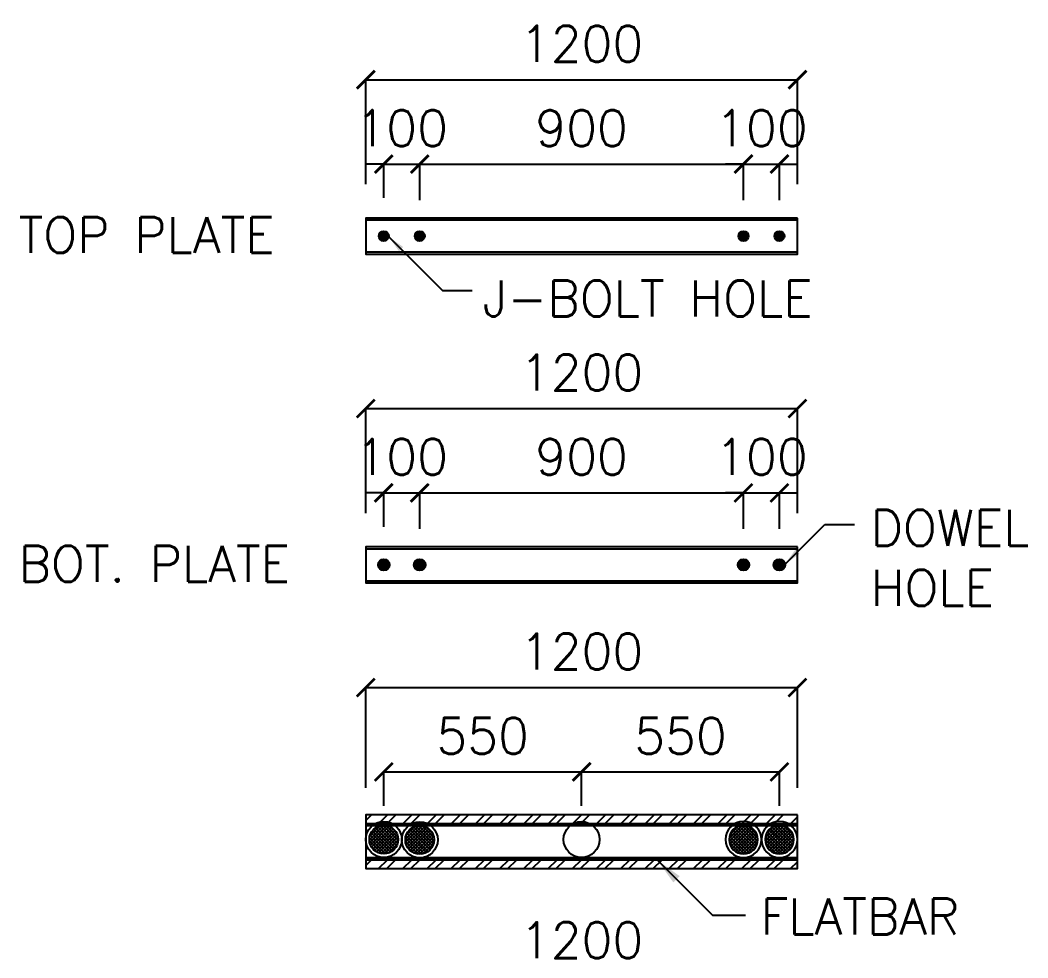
# Model space of a CAD drawing. Header units: inches. Extents: x 32 to 4251, y 13 to 9420.
# Drawn here: x 899 to 3700, y 6812 to 9420 of the extents above; entities that cross this region are included whole.
import ezdxf

# ---------------------------------------------------------------- set-up
doc = ezdxf.new("R2010")
doc.units = ezdxf.units.IN
doc.header["$MEASUREMENT"] = 0
doc.layers.get('Defpoints').update_dxf_attribs({"color": 36, "true_color": 0x703800})
for name, color, linetype in [('0-S1', 1, 'Continuous'), ('A-BAMBOO POLE', 2, 'Continuous'), ('A-DIMENSIONS', 30, 'Continuous'), ('A-Hatch', 8, 'Continuous'), ('A-Main Text', 3, 'Continuous'), ('A-Specifications', 2, 'Continuous'), ('AR-Bamboo Stud', 2, 'Continuous'), ('AR-Flatbar', 143, 'Continuous'), ('AR-FURNITURES', 9, 'Continuous'), ('AR-Panels', 4, 'Continuous'), ('AR-Timber Plate', 3, 'Continuous'), ('Screw Dowel', 140, 'Continuous'), ('Screw J-Bolt', 64, 'Continuous')]:
    doc.layers.add(name, color=color, linetype=linetype)
doc.layers.add('VP', color=7, linetype='Continuous', plot=False)
doc.styles.add('LEROY', font='simplex.shx')
doc.dimstyles.new('DIM100', dxfattribs={"dimscale": 0, "dimtxt": 220, "dimasz": 180, "dimexe": 220, "dimexo": 250, "dimgap": 1, "dimtad": 1, "dimtoh": 1, "dimlfac": 0.001, "dimzin": 1, "dimdsep": 46, "dimtxsty": 'LEROY', "dimblk1": 'ORIGIN', "dimblk2": 'ORIGIN', "dimsah": 1, "dimcen": 0.18, "dimclrd": 30, "dimclre": 30, "dimclrt": 7, "dimazin": 0, "dimtfac": 1, "dimtix": 1, "dimtmove": 1, "dimatfit": 3, "dimfxl": 1, "dimtvp": 1, "dimtolj": 2, "dimtzin": 0, "dimarcsym": 0})

# ---------------------------------------------------------------- blocks, each defined once
blk = doc.blocks.new('_ArchTick')
at = {"color": 0, "linetype": 'ByBlock', "const_width": 0.15}
blk.add_lwpolyline([(-0.5, -0.5), (0.5, 0.5)], dxfattribs=at)
blk = doc.blocks.new('*D32')
at = {"layer": 'A-DIMENSIONS', "color": 30, "transparency": 16777216}
for p, q in [((1909.5, 7235.4), (1909.5, 7329.6)), ((1909.5, 7329.6), (2459.6, 7329.6)), ((2459.6, 7235.4), (2459.6, 7329.6))]:
    blk.add_line(p, q, dxfattribs=at)
at = {"layer": 'Defpoints', "color": 0, "transparency": 16777216}
for p in [(2459.6, 7329.6), (1909.5, 7135.4), (2459.6, 7135.4)]:
    blk.add_point(p, dxfattribs=at)
at = {"layer": 'A-DIMENSIONS', "color": 30, "transparency": 16777216, "xscale": 50, "yscale": 50, "zscale": 50, "rotation": 180}
blk.add_blockref('_ArchTick', (1909.5, 7329.6), dxfattribs=at)
at = {"layer": 'A-DIMENSIONS', "color": 30, "transparency": 16777216, "xscale": 50, "yscale": 50, "zscale": 50}
blk.add_blockref('_ArchTick', (2459.6, 7329.6), dxfattribs=at)
at = {"layer": 'A-DIMENSIONS', "color": 3, "transparency": 16777216, "insert": (2184.5, 7429.6), "char_height": 100, "attachment_point": 5, "style": 'LEROY'}
blk.add_mtext('\\A2;550', dxfattribs=at)
blk = doc.blocks.new('*D33')
at = {"layer": 'A-DIMENSIONS', "color": 30, "transparency": 16777216}
for p, q in [((1859.6, 7285.4), (1859.6, 7564.2)), ((1859.6, 7564.2), (3059.6, 7564.2)), ((3059.6, 7285.4), (3059.6, 7564.2))]:
    blk.add_line(p, q, dxfattribs=at)
at = {"layer": 'Defpoints', "color": 0, "transparency": 16777216}
for p in [(3059.6, 7564.2), (1859.6, 7185.4), (3059.6, 7185.4)]:
    blk.add_point(p, dxfattribs=at)
at = {"layer": 'A-DIMENSIONS', "color": 30, "transparency": 16777216, "xscale": 50, "yscale": 50, "zscale": 50, "rotation": 180}
blk.add_blockref('_ArchTick', (1859.6, 7564.2), dxfattribs=at)
at = {"layer": 'A-DIMENSIONS', "color": 30, "transparency": 16777216, "xscale": 50, "yscale": 50, "zscale": 50}
blk.add_blockref('_ArchTick', (3059.6, 7564.2), dxfattribs=at)
at = {"layer": 'A-DIMENSIONS', "color": 3, "transparency": 16777216, "insert": (2459.6, 7664.2), "char_height": 100, "attachment_point": 5, "style": 'LEROY'}
blk.add_mtext('\\A2;1200', dxfattribs=at)
blk = doc.blocks.new('*D34')
at = {"layer": 'A-DIMENSIONS', "color": 30, "transparency": 16777216}
for p, q in [((2459.6, 7235.4), (2459.6, 7329.6)), ((2459.6, 7329.6), (3009.6, 7329.6)), ((3009.6, 7235.4), (3009.6, 7329.6))]:
    blk.add_line(p, q, dxfattribs=at)
at = {"layer": 'Defpoints', "color": 0, "transparency": 16777216}
for p in [(3009.6, 7329.6), (2459.6, 7135.4), (3009.6, 7135.4)]:
    blk.add_point(p, dxfattribs=at)
at = {"layer": 'A-DIMENSIONS', "color": 30, "transparency": 16777216, "xscale": 50, "yscale": 50, "zscale": 50, "rotation": 180}
blk.add_blockref('_ArchTick', (2459.6, 7329.6), dxfattribs=at)
at = {"layer": 'A-DIMENSIONS', "color": 30, "transparency": 16777216, "xscale": 50, "yscale": 50, "zscale": 50}
blk.add_blockref('_ArchTick', (3009.6, 7329.6), dxfattribs=at)
at = {"layer": 'A-DIMENSIONS', "color": 3, "transparency": 16777216, "insert": (2734.6, 7429.6), "char_height": 100, "attachment_point": 5, "style": 'LEROY'}
blk.add_mtext('\\A2;550', dxfattribs=at)
blk = doc.blocks.new('*D41')
at = {"layer": 'A-DIMENSIONS', "color": 30, "transparency": 16777216}
for p, q in [((1859.6, 6461.2), (1859.6, 6761.4)), ((3059.6, 6761.4), (1859.6, 6761.4)), ((3059.6, 6461.2), (3059.6, 6761.4))]:
    blk.add_line(p, q, dxfattribs=at)
at = {"layer": 'Defpoints', "color": 0, "transparency": 16777216}
for p in [(1859.6, 6761.4), (1859.6, 6361.2), (3059.6, 6361.2)]:
    blk.add_point(p, dxfattribs=at)
at = {"layer": 'A-DIMENSIONS', "color": 30, "transparency": 16777216, "xscale": 50, "yscale": 50, "zscale": 50, "rotation": 180}
blk.add_blockref('_ArchTick', (1859.6, 6761.4), dxfattribs=at)
at = {"layer": 'A-DIMENSIONS', "color": 30, "transparency": 16777216, "xscale": 50, "yscale": 50, "zscale": 50}
blk.add_blockref('_ArchTick', (3059.6, 6761.4), dxfattribs=at)
at = {"layer": 'A-DIMENSIONS', "color": 3, "transparency": 16777216, "insert": (2459.6, 6861.4), "char_height": 100, "attachment_point": 5, "style": 'LEROY'}
blk.add_mtext('\\A2;1200', dxfattribs=at)
blk = doc.blocks.new('bps1')
at = {"layer": 'AR-FURNITURES'}
h = blk.add_hatch(dxfattribs=at)
h.set_pattern_fill('ANSI37', color=256, scale=2)
h.set_pattern_definition([(45, (0, 0), (-4.490128, 4.490128), []), (135, (0, 0), (-4.490128, -4.490128), [])])
edge = h.paths.add_edge_path()
edge.add_ellipse((30825.3, -11129.5), major_axis=(-28.3, 28.3), ratio=1, start_angle=0, end_angle=360, ccw=False)
at = {"layer": 'A-BAMBOO POLE', "linetype": 'Continuous'}
blk.add_circle((30825.3, -11129.5), 50, dxfattribs=at)
at = {"layer": 'AR-FURNITURES', "linetype": 'Continuous', "extrusion": (0, 0, -1)}
blk.add_ellipse((30825.3, -11129.5), major_axis=(-28.3, 28.3), ratio=1, start_param=2.356935, end_param=8.64012, dxfattribs=at)
blk = doc.blocks.new('bpns1')
at = {"layer": 'A-BAMBOO POLE', "linetype": 'Continuous'}
blk.add_circle((31425.3, -11129.1), 50, dxfattribs=at)
blk = doc.blocks.new('ds 1200 panel')
at = {"layer": 'AR-Timber Plate'}
blk.add_lwpolyline([(157732, -227013.9), (157732, -228213.9), (157820, -228213.9), (157820, -227013.9)], close=True, dxfattribs=at)
at = {"layer": 'VP'}
blk.add_lwpolyline([(157726, -227013.9), (157726, -228213.9), (157826, -228213.9), (157826, -227013.9)], close=True, dxfattribs=at)
at = {"layer": 'AR-Bamboo Stud', "xscale": -1}
for p in [(188595.3, -215934.3), (188595.3, -216034.3)]:
    blk.add_blockref('bps1', p, dxfattribs=at)
at = {"layer": 'AR-Bamboo Stud', "rotation": 180}
for name, p in [('bpns1', (189195.4, -238743)), ('bps1', (188596.2, -239193.4)), ('bps1', (188595.3, -239293.4))]:
    blk.add_blockref(name, p, dxfattribs=at)
blk = doc.blocks.new('*D42')
at = {"layer": 'A-DIMENSIONS', "color": 30, "transparency": 16777216}
for p, q in [((1909.5, 9020), (1859.5, 9020)), ((1909.5, 8925.8), (1909.5, 9020)), ((1909.5, 9020), (2009.6, 9020)), ((2009.6, 8919.8), (2009.6, 9020)), ((2009.6, 9020), (2059.6, 9020))]:
    blk.add_line(p, q, dxfattribs=at)
at = {"layer": 'Defpoints', "color": 0, "transparency": 16777216}
for p in [(2009.6, 9020), (1909.5, 8825.8), (2009.6, 8819.8)]:
    blk.add_point(p, dxfattribs=at)
at = {"layer": 'A-DIMENSIONS', "color": 30, "transparency": 16777216, "xscale": 50, "yscale": 50, "zscale": 50}
blk.add_blockref('_ArchTick', (1909.5, 9020), dxfattribs=at)
at = {"layer": 'A-DIMENSIONS', "color": 30, "transparency": 16777216, "xscale": 50, "yscale": 50, "zscale": 50, "rotation": 180}
blk.add_blockref('_ArchTick', (2009.6, 9020), dxfattribs=at)
at = {"layer": 'A-DIMENSIONS', "color": 3, "transparency": 16777216, "insert": (1959.6, 9120), "char_height": 100, "attachment_point": 5, "style": 'LEROY'}
blk.add_mtext('\\A2;100', dxfattribs=at)
blk = doc.blocks.new('*D43')
at = {"layer": 'A-DIMENSIONS', "color": 30, "transparency": 16777216}
for p, q in [((1859.6, 8963.8), (1859.6, 9254.6)), ((1859.6, 9254.6), (3059.6, 9254.6)), ((3059.6, 8963.8), (3059.6, 9254.6))]:
    blk.add_line(p, q, dxfattribs=at)
at = {"layer": 'Defpoints', "color": 0, "transparency": 16777216}
for p in [(3059.6, 9254.6), (1859.6, 8863.8), (3059.6, 8863.8)]:
    blk.add_point(p, dxfattribs=at)
at = {"layer": 'A-DIMENSIONS', "color": 30, "transparency": 16777216, "xscale": 50, "yscale": 50, "zscale": 50, "rotation": 180}
blk.add_blockref('_ArchTick', (1859.6, 9254.6), dxfattribs=at)
at = {"layer": 'A-DIMENSIONS', "color": 30, "transparency": 16777216, "xscale": 50, "yscale": 50, "zscale": 50}
blk.add_blockref('_ArchTick', (3059.6, 9254.6), dxfattribs=at)
at = {"layer": 'A-DIMENSIONS', "color": 3, "transparency": 16777216, "insert": (2459.6, 9354.6), "char_height": 100, "attachment_point": 5, "style": 'LEROY'}
blk.add_mtext('\\A2;1200', dxfattribs=at)
blk = doc.blocks.new('*D44')
at = {"layer": 'A-DIMENSIONS', "color": 30, "transparency": 16777216}
for p, q in [((2009.6, 8919.8), (2009.6, 9020)), ((2009.6, 9020), (2909.6, 9020)), ((2909.6, 8919.8), (2909.6, 9020))]:
    blk.add_line(p, q, dxfattribs=at)
at = {"layer": 'Defpoints', "color": 0, "transparency": 16777216}
for p in [(2909.6, 9020), (2009.6, 8819.8), (2909.6, 8819.8)]:
    blk.add_point(p, dxfattribs=at)
at = {"layer": 'A-DIMENSIONS', "color": 30, "transparency": 16777216, "xscale": 50, "yscale": 50, "zscale": 50, "rotation": 180}
blk.add_blockref('_ArchTick', (2009.6, 9020), dxfattribs=at)
at = {"layer": 'A-DIMENSIONS', "color": 30, "transparency": 16777216, "xscale": 50, "yscale": 50, "zscale": 50}
blk.add_blockref('_ArchTick', (2909.6, 9020), dxfattribs=at)
at = {"layer": 'A-DIMENSIONS', "color": 3, "transparency": 16777216, "insert": (2459.6, 9120), "char_height": 100, "attachment_point": 5, "style": 'LEROY'}
blk.add_mtext('\\A2;900', dxfattribs=at)
blk = doc.blocks.new('srthtfghjfghtrrdre')
at = {"layer": 'Screw J-Bolt'}
h = blk.add_hatch(color=256, dxfattribs=at)
h.dxf.hatch_style = 1
h.paths.add_polyline_path([(91218.9, 31514.7, 1), (91190.9, 31514.7, 1)])
blk.add_circle((91204.9, 31514.7), 14, dxfattribs=at)
blk = doc.blocks.new('_ORIGIN')
at = {"color": 0, "linetype": 'ByBlock'}
blk.add_line((-0.5, 0), (-1, 0), dxfattribs=at)
blk.add_circle((0, 0), 0.5, dxfattribs=at)
blk = doc.blocks.new('32mm Hole')
at = {"layer": 'Screw Dowel'}
h = blk.add_hatch(color=256, dxfattribs=at)
h.dxf.hatch_style = 1
h.paths.add_polyline_path([(92138.9, 31231.2, 1), (92170.9, 31231.2, 1)])
blk.add_circle((92154.9, 31231.2), 16, dxfattribs=at)
blk = doc.blocks.new('*D45')
at = {"layer": 'A-DIMENSIONS', "color": 30, "transparency": 16777216}
for p, q in [((2909.6, 9020), (2859.6, 9020)), ((2909.6, 8919.8), (2909.6, 9020)), ((2909.6, 9020), (3009.6, 9020)), ((3009.6, 8919.8), (3009.6, 9020)), ((3009.6, 9020), (3059.6, 9020))]:
    blk.add_line(p, q, dxfattribs=at)
at = {"layer": 'Defpoints', "color": 0, "transparency": 16777216}
for p in [(3009.6, 9020), (2909.6, 8819.8), (3009.6, 8819.8)]:
    blk.add_point(p, dxfattribs=at)
at = {"layer": 'A-DIMENSIONS', "color": 30, "transparency": 16777216, "xscale": 50, "yscale": 50, "zscale": 50}
blk.add_blockref('_ArchTick', (2909.6, 9020), dxfattribs=at)
at = {"layer": 'A-DIMENSIONS', "color": 30, "transparency": 16777216, "xscale": 50, "yscale": 50, "zscale": 50, "rotation": 180}
blk.add_blockref('_ArchTick', (3009.6, 9020), dxfattribs=at)
at = {"layer": 'A-DIMENSIONS', "color": 3, "transparency": 16777216, "insert": (2959.6, 9120), "char_height": 100, "attachment_point": 5, "style": 'LEROY'}
blk.add_mtext('\\A2;100', dxfattribs=at)
blk = doc.blocks.new('*D46')
at = {"layer": 'A-DIMENSIONS', "color": 30, "transparency": 16777216}
for p, q in [((1909.5, 8105.6), (1859.5, 8105.6)), ((1909.5, 8011.3), (1909.5, 8105.6)), ((1909.5, 8105.6), (2009.6, 8105.6)), ((2009.6, 8005.3), (2009.6, 8105.6)), ((2009.6, 8105.6), (2059.6, 8105.6))]:
    blk.add_line(p, q, dxfattribs=at)
at = {"layer": 'Defpoints', "color": 0, "transparency": 16777216}
for p in [(2009.6, 8105.6), (1909.5, 7911.3), (2009.6, 7905.3)]:
    blk.add_point(p, dxfattribs=at)
at = {"layer": 'A-DIMENSIONS', "color": 30, "transparency": 16777216, "xscale": 50, "yscale": 50, "zscale": 50}
blk.add_blockref('_ArchTick', (1909.5, 8105.6), dxfattribs=at)
at = {"layer": 'A-DIMENSIONS', "color": 30, "transparency": 16777216, "xscale": 50, "yscale": 50, "zscale": 50, "rotation": 180}
blk.add_blockref('_ArchTick', (2009.6, 8105.6), dxfattribs=at)
at = {"layer": 'A-DIMENSIONS', "color": 3, "transparency": 16777216, "insert": (1959.6, 8205.6), "char_height": 100, "attachment_point": 5, "style": 'LEROY'}
blk.add_mtext('\\A2;100', dxfattribs=at)
blk = doc.blocks.new('*D47')
at = {"layer": 'A-DIMENSIONS', "color": 30, "transparency": 16777216}
for p, q in [((1859.6, 8049.3), (1859.6, 8340.1)), ((1859.6, 8340.1), (3059.6, 8340.1)), ((3059.6, 8049.3), (3059.6, 8340.1))]:
    blk.add_line(p, q, dxfattribs=at)
at = {"layer": 'Defpoints', "color": 0, "transparency": 16777216}
for p in [(3059.6, 8340.1), (1859.6, 7949.3), (3059.6, 7949.3)]:
    blk.add_point(p, dxfattribs=at)
at = {"layer": 'A-DIMENSIONS', "color": 30, "transparency": 16777216, "xscale": 50, "yscale": 50, "zscale": 50, "rotation": 180}
blk.add_blockref('_ArchTick', (1859.6, 8340.1), dxfattribs=at)
at = {"layer": 'A-DIMENSIONS', "color": 30, "transparency": 16777216, "xscale": 50, "yscale": 50, "zscale": 50}
blk.add_blockref('_ArchTick', (3059.6, 8340.1), dxfattribs=at)
at = {"layer": 'A-DIMENSIONS', "color": 3, "transparency": 16777216, "insert": (2459.6, 8440.1), "char_height": 100, "attachment_point": 5, "style": 'LEROY'}
blk.add_mtext('\\A2;1200', dxfattribs=at)
blk = doc.blocks.new('*D48')
at = {"layer": 'A-DIMENSIONS', "color": 30, "transparency": 16777216}
for p, q in [((2009.6, 8005.3), (2009.6, 8105.6)), ((2009.6, 8105.6), (2909.6, 8105.6)), ((2909.6, 8005.3), (2909.6, 8105.6))]:
    blk.add_line(p, q, dxfattribs=at)
at = {"layer": 'Defpoints', "color": 0, "transparency": 16777216}
for p in [(2909.6, 8105.6), (2009.6, 7905.3), (2909.6, 7905.3)]:
    blk.add_point(p, dxfattribs=at)
at = {"layer": 'A-DIMENSIONS', "color": 30, "transparency": 16777216, "xscale": 50, "yscale": 50, "zscale": 50, "rotation": 180}
blk.add_blockref('_ArchTick', (2009.6, 8105.6), dxfattribs=at)
at = {"layer": 'A-DIMENSIONS', "color": 30, "transparency": 16777216, "xscale": 50, "yscale": 50, "zscale": 50}
blk.add_blockref('_ArchTick', (2909.6, 8105.6), dxfattribs=at)
at = {"layer": 'A-DIMENSIONS', "color": 3, "transparency": 16777216, "insert": (2459.6, 8205.6), "char_height": 100, "attachment_point": 5, "style": 'LEROY'}
blk.add_mtext('\\A2;900', dxfattribs=at)
blk = doc.blocks.new('*D49')
at = {"layer": 'A-DIMENSIONS', "color": 30, "transparency": 16777216}
for p, q in [((2909.6, 8105.6), (2859.6, 8105.6)), ((2909.6, 8005.3), (2909.6, 8105.6)), ((2909.6, 8105.6), (3009.6, 8105.6)), ((3009.6, 8005.3), (3009.6, 8105.6)), ((3009.6, 8105.6), (3059.6, 8105.6))]:
    blk.add_line(p, q, dxfattribs=at)
at = {"layer": 'Defpoints', "color": 0, "transparency": 16777216}
for p in [(3009.6, 8105.6), (2909.6, 7905.3), (3009.6, 7905.3)]:
    blk.add_point(p, dxfattribs=at)
at = {"layer": 'A-DIMENSIONS', "color": 30, "transparency": 16777216, "xscale": 50, "yscale": 50, "zscale": 50}
blk.add_blockref('_ArchTick', (2909.6, 8105.6), dxfattribs=at)
at = {"layer": 'A-DIMENSIONS', "color": 30, "transparency": 16777216, "xscale": 50, "yscale": 50, "zscale": 50, "rotation": 180}
blk.add_blockref('_ArchTick', (3009.6, 8105.6), dxfattribs=at)
at = {"layer": 'A-DIMENSIONS', "color": 3, "transparency": 16777216, "insert": (2959.6, 8205.6), "char_height": 100, "attachment_point": 5, "style": 'LEROY'}
blk.add_mtext('\\A2;100', dxfattribs=at)

msp = doc.modelspace()

# ---------------------------------------------------------------- hatches: boundary and pattern name
at = {"layer": 'A-Hatch'}
h = msp.add_hatch(dxfattribs=at)
h.set_pattern_fill('ANSI32', color=8, scale=5)
h.set_pattern_definition([(45, (-43149.94, 3292.23), (-33.67596, 33.67596), []), (45, (-43127.49, 3292.23), (-33.67596, 33.67596), [])])
h.paths.add_polyline_path([(3059.6, 7210.4), (1859.6, 7210.4), (1859.6, 7185.4), (3059.6, 7185.4)])
h = msp.add_hatch(dxfattribs=at)
h.set_pattern_fill('ANSI32', color=8, scale=5)
h.set_pattern_definition([(45, (-43149.94, 3167.235), (-33.67596, 33.67596), []), (45, (-43127.49, 3167.235), (-33.67596, 33.67596), [])])
h.paths.add_polyline_path([(3059.6, 7085.4), (1859.6, 7085.4), (1859.6, 7060.4), (3059.6, 7060.4)])

# ---------------------------------------------------------------- linework, layer by layer
at = {"layer": '0-S1', "elevation": -18333.7}
for points in [[(3059.6, 7210.4), (1859.6, 7210.4), (1859.6, 7185.4), (3059.6, 7185.4)], [(3059.6, 7085.4), (1859.6, 7085.4), (1859.6, 7060.4), (3059.6, 7060.4)]]:
    msp.add_lwpolyline(points, close=True, dxfattribs=at)
at = {"layer": 'AR-Flatbar', "const_width": 5, "elevation": -18333.7}
msp.add_lwpolyline([(1859.6, 7091.4), (3059.6, 7091.4)], dxfattribs=at)
at = {"layer": 'AR-Timber Plate', "elevation": -18333.7}
for points in [[(3059.6, 8863.8), (1859.6, 8863.8), (1859.6, 8775.8), (3059.6, 8775.8)], [(3059.6, 7949.3), (1859.6, 7949.3), (1859.6, 7861.3), (3059.6, 7861.3)]]:
    msp.add_lwpolyline(points, close=True, dxfattribs=at)
at = {"layer": 'VP', "elevation": -18333.7}
for points in [[(3059.6, 8869.8), (1859.6, 8869.8), (1859.6, 8769.8), (3059.6, 8769.8)], [(3059.6, 7955.3), (1859.6, 7955.3), (1859.6, 7855.3), (3059.6, 7855.3)]]:
    msp.add_lwpolyline(points, close=True, dxfattribs=at)

# ---------------------------------------------------------------- block references
at = {"layer": 'AR-Panels'}
for name, p in [('srthtfghjfghtrrdre', (-89295.3, -22694.9, -18333.7)), ('srthtfghjfghtrrdre', (-89195.3, -22694.9, -18333.7)), ('srthtfghjfghtrrdre', (-88295.3, -22694.9, -18333.7)), ('srthtfghjfghtrrdre', (-88195.4, -22694.9, -18333.7)), ('32mm Hole', (-90245.3, -23325.7, -18333.7)), ('32mm Hole', (-90145.3, -23325.7, -18333.7)), ('32mm Hole', (-89245.3, -23325.7, -18333.7)), ('32mm Hole', (-89145.4, -23325.7, -18333.7))]:
    msp.add_blockref(name, p, dxfattribs=at)
at = {"layer": 'AR-Panels', "rotation": 270}
msp.add_blockref('ds 1200 panel', (230073.5, 164911.4, -18333.7), dxfattribs=at)

# ---------------------------------------------------------------- texts
at = {"layer": 'A-Main Text', "ltscale": 0.2, "char_height": 100, "attachment_point": 3, "style": 'LEROY'}
for s, insert in [('\\pxql;TOP PLATE', (1960.7, 8872.7, -18333.7)), ('\\pxql;BOT. PLATE', (1960.7, 7958.2, -18333.7))]:
    msp.add_mtext_dynamic_manual_height_columns(s, width=1066.299, gutter_width=0.3, heights=[0], dxfattribs=dict(at, insert=insert))
at = {"layer": 'A-Specifications', "ltscale": 0.2, "char_height": 100, "style": 'LEROY'}
for s, width, gutter_width, insert, attachment_point in [('\\pxql;J-BOLT HOLE', 1066.299, 0.3, (3250.9, 8696.4, -18333.7), 3), ('\\pxql;DOWEL HOLE', 667.011, 0.3, (3930.2, 7791.2, -18333.7), 9), ('FLATBAR', 751.472, 0.5, (2957.4, 6977.7, -18333.7), 1)]:
    msp.add_mtext_dynamic_manual_height_columns(s, width=width, gutter_width=gutter_width, heights=[0], dxfattribs=dict(at, insert=insert, attachment_point=attachment_point))

# ---------------------------------------------------------------- dimensions: what is measured, and where the dimension line sits
at = {"layer": 'A-DIMENSIONS'}
for base, p1, p2, picture, middle in [((3059.6, 9254.6, -18333.7), (1859.6, 8863.8, -18333.7), (3059.6, 8863.8, -18333.7), '*D43', (2459.6, 9354.6, -18333.7)), ((2009.6, 9020, -18333.7), (1909.5, 8825.8, -18333.7), (2009.6, 8819.8, -18333.7), '*D42', (1959.6, 9120, -18333.7)), ((2909.6, 9020, -18333.7), (2009.6, 8819.8, -18333.7), (2909.6, 8819.8, -18333.7), '*D44', (2459.6, 9120, -18333.7)), ((3009.6, 9020, -18333.7), (2909.6, 8819.8, -18333.7), (3009.6, 8819.8, -18333.7), '*D45', (2959.6, 9120, -18333.7)), ((3059.6, 8340.1, -18333.7), (1859.6, 7949.3, -18333.7), (3059.6, 7949.3, -18333.7), '*D47', (2459.6, 8440.1, -18333.7)), ((2009.6, 8105.6, -18333.7), (1909.5, 7911.3, -18333.7), (2009.6, 7905.3, -18333.7), '*D46', (1959.6, 8205.6, -18333.7)), ((2909.6, 8105.6, -18333.7), (2009.6, 7905.3, -18333.7), (2909.6, 7905.3, -18333.7), '*D48', (2459.6, 8205.6, -18333.7)), ((3009.6, 8105.6, -18333.7), (2909.6, 7905.3, -18333.7), (3009.6, 7905.3, -18333.7), '*D49', (2959.6, 8205.6, -18333.7)), ((3059.6, 7564.2, -18333.7), (1859.6, 7185.4, -18333.7), (3059.6, 7185.4, -18333.7), '*D33', (2459.6, 7664.2, -18333.7)), ((2459.6, 7329.6, -18333.7), (1909.5, 7135.4, -18333.7), (2459.6, 7135.4, -18333.7), '*D32', (2184.5, 7429.6, -18333.7)), ((3009.6, 7329.6, -18333.7), (2459.6, 7135.4, -18333.7), (3009.6, 7135.4, -18333.7), '*D34', (2734.6, 7429.6, -18333.7)), ((1859.6, 6761.4, 0), (3059.6, 6361.2, 0), (1859.6, 6361.2, 0), '*D41', (2459.6, 6861.4, 0))]:
    dim = msp.add_linear_dim(base=base, p1=p1, p2=p2, dimstyle='DIM100', override={"dimscale": 1, "dimtxt": 100, "dimasz": 50, "dimexe": 0, "dimexo": 100, "dimgap": 50, "dimdec": 0, "dimlfac": 1, "dimblk1": 'ArchTick', "dimblk2": 'ArchTick', "dimclrt": 3, "dimlwd": -1, "dimlwe": -1}, dxfattribs=at)
    dim.commit()
    dim.dimension.update_dxf_attribs({"geometry": picture, "text_midpoint": middle})

# ---------------------------------------------------------------- leaders
at = {"layer": '0-S1', "ltscale": 0.2}
for points, override in [([(1922.6, 8818.7, -18333.7), (2073, 8668.3, -18333.7), (2155.8, 8668.3, -18333.7)], {"dimscale": 0.05, "dimasz": 1000, "dimtad": 0, "dimclrd": 256}), ([(3024.6, 7906.7, -18333.7), (3135.8, 8017.9, -18333.7), (3218.6, 8017.9, -18333.7)], {"dimscale": 0.05, "dimasz": 1000, "dimtad": 0, "dimclrd": 256}), ([(2670.4, 7083.9, -18333.7), (2823.4, 6930.9, -18333.7), (2915.1, 6930.9, -18333.7)], {"dimscale": 0.05, "dimasz": 1500, "dimtad": 0, "dimclrd": 256})]:
    msp.add_leader(points, dimstyle='DIM100', override=override, dxfattribs=at)

doc.saveas('drawing.dxf')
